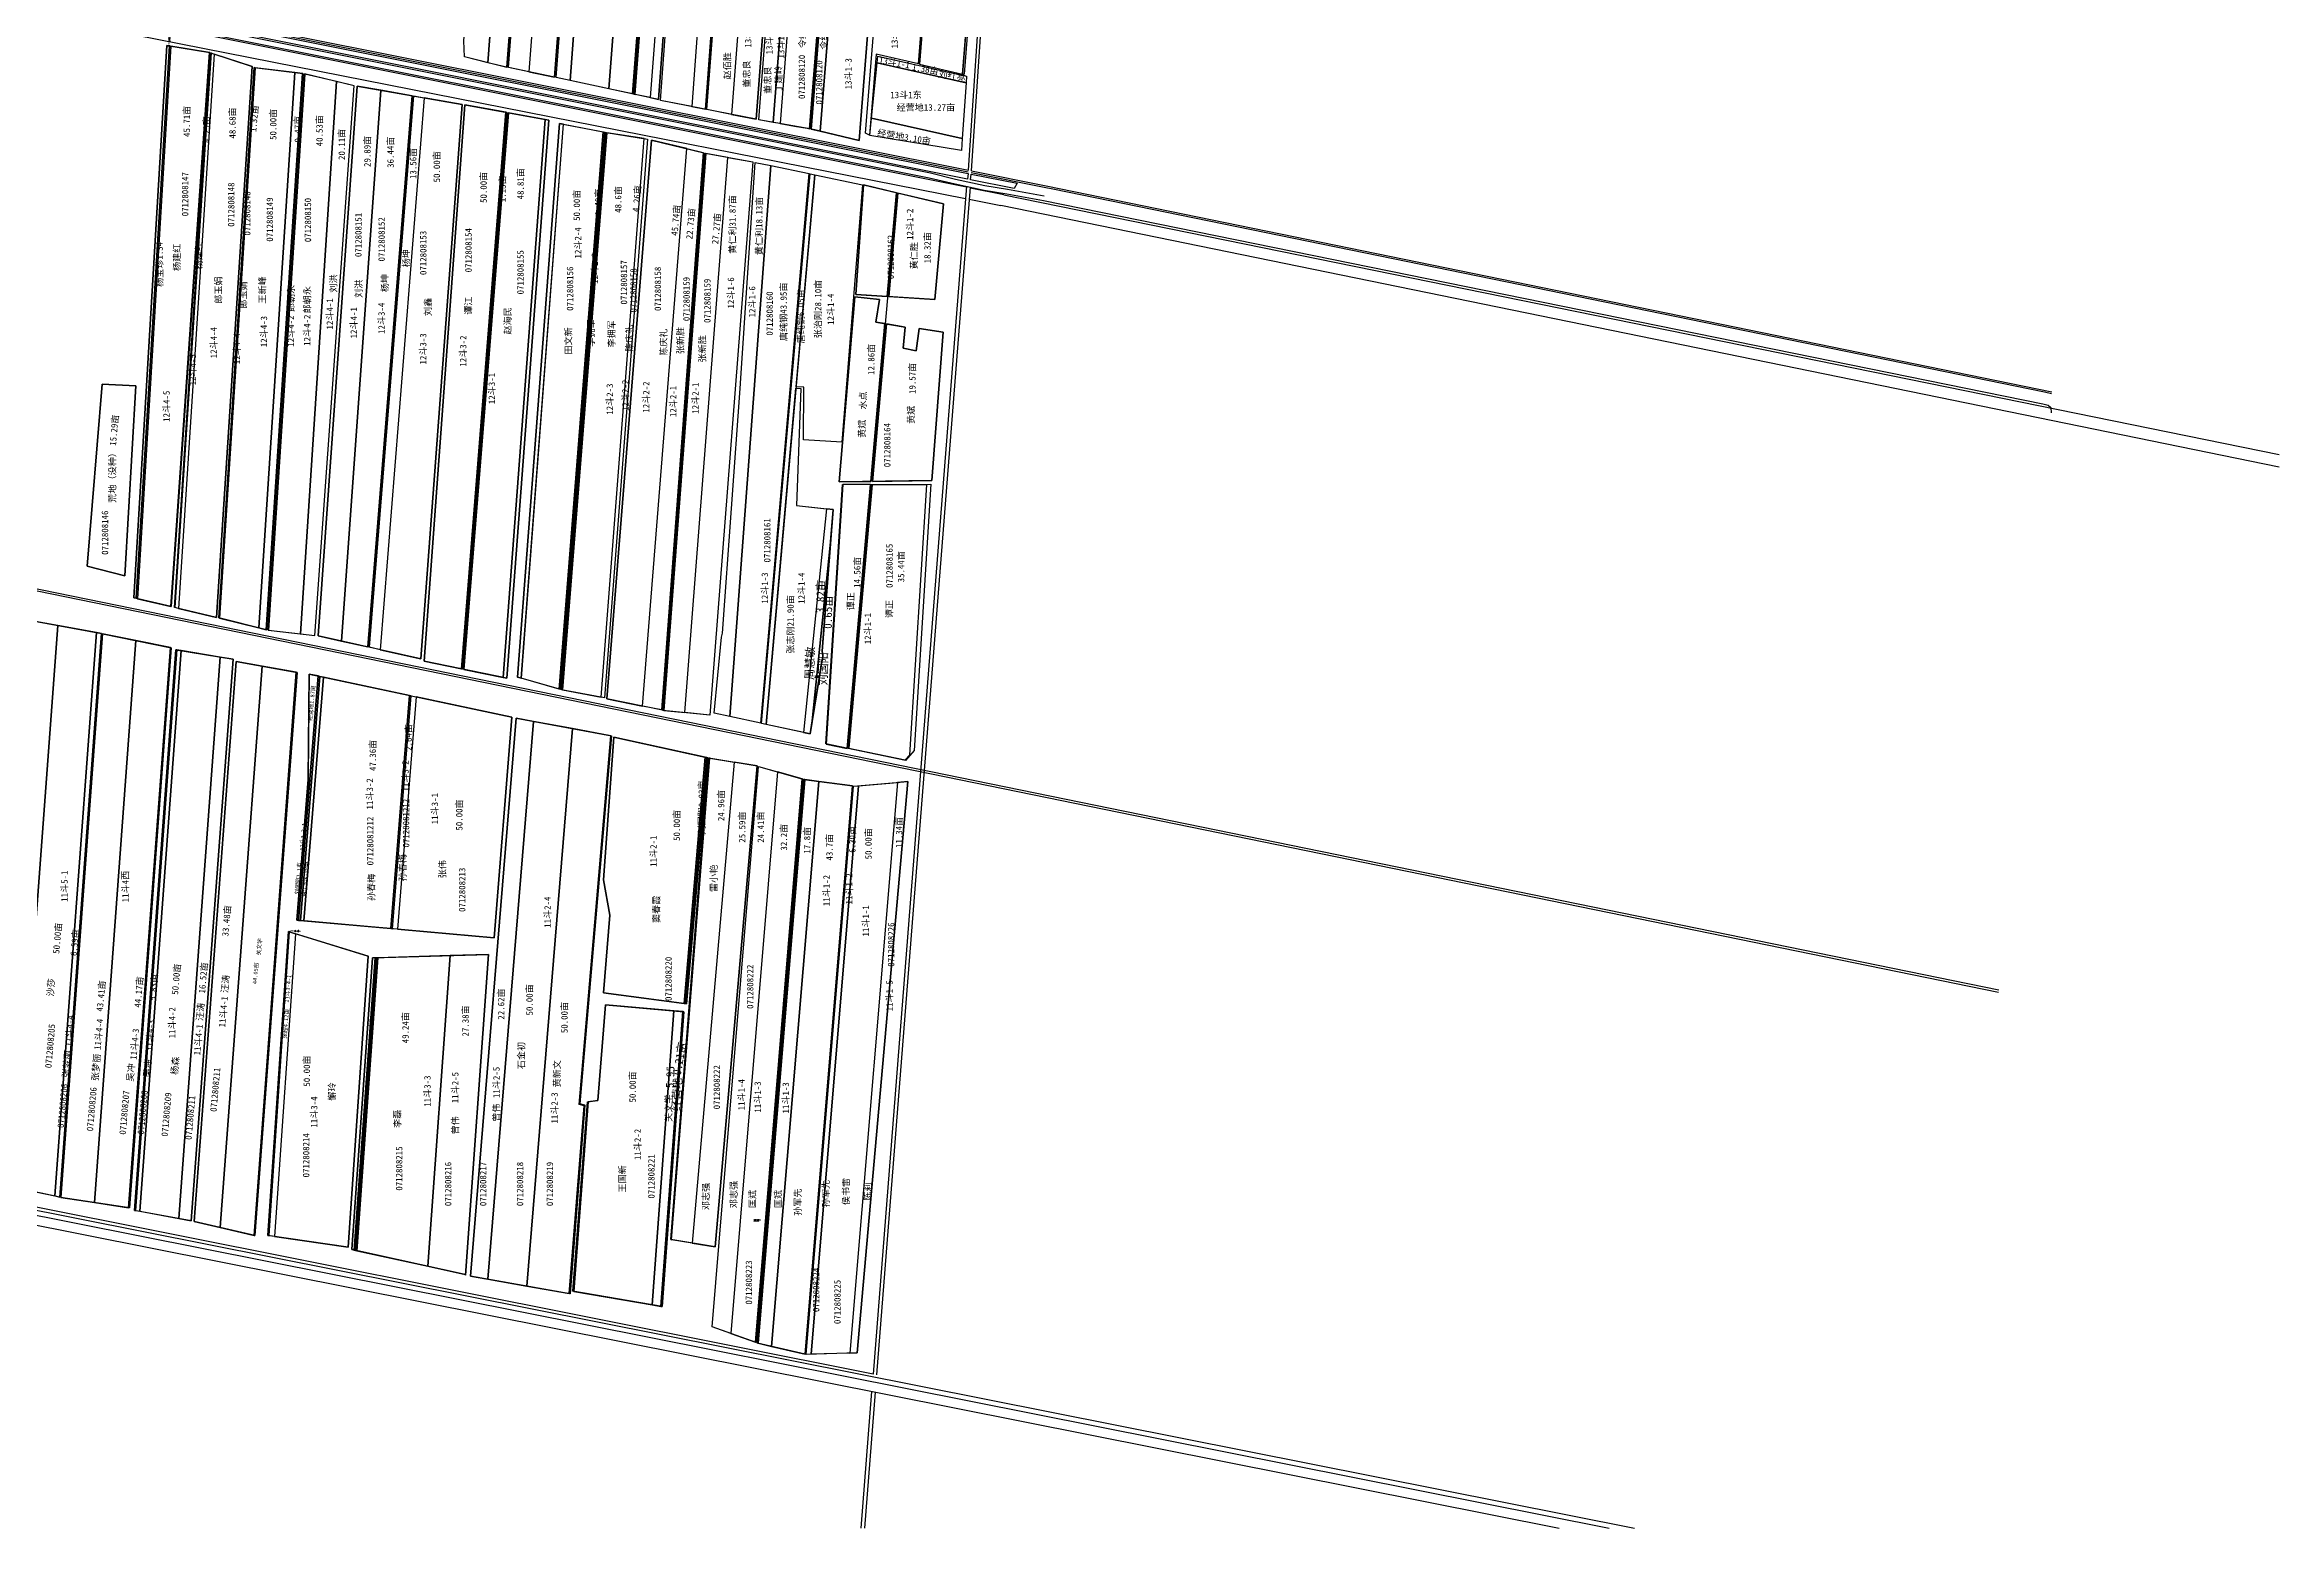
# Model space of a CAD drawing. Extents: x 547558 to 552558, y 4981250 to 4986250.
# Drawn here: x 549811 to 552558, y 4981250 to 4983074 of the extents above; entities that cross this region are included whole.
import ezdxf
from ezdxf.enums import TextEntityAlignment as Align

# ---------------------------------------------------------------- set-up
doc = ezdxf.new("R2010")
doc.units = 0
doc.header["$LTSCALE"] = 10
for name, color, linetype in [('2021新职工', 7, 'CONTINUOUS'), ('2022年', 7, 'CONTINUOUS'), ('出地桩3', 2, 'CONTINUOUS'), ('地号10', 7, 'CONTINUOUS'), ('地籍号6', 7, 'CONTINUOUS'), ('测地框2', 7, 'CONTINUOUS'), ('经营地4', 5, 'CONTINUOUS'), ('经营地面积5', 5, 'CONTINUOUS'), ('路林渠7', 7, 'CONTINUOUS'), ('身份地', 1, 'CONTINUOUS'), ('身份地1', 1, 'CONTINUOUS'), ('身份地权利人8', 7, 'CONTINUOUS'), ('身份的面积9', 1, 'CONTINUOUS')]:
    doc.layers.add(name, color=color, linetype=linetype)
doc.styles.add('HZ', font='rs.shx', dxfattribs={"width": 0.8, "bigfont": 'hztxt.shx'})
doc.styles.add('宋体', font='')
doc.styles.get('宋体').set_extended_font_data('SimSun')

msp = doc.modelspace()

# ---------------------------------------------------------------- linework, layer by layer
at = {"layer": '2021新职工', "color": 1, "linetype": 'Continuous', "elevation": 286.7, "flags": 128}
for points in [[(550751.3, 4982970.7), (550805.8, 4983654.1), (550768, 4983660), (550715.2, 4982976.9), (550732.7, 4982973.9), (550748.2, 4982971.3)], [(550753.3, 4982970.2), (550764.4, 4982967.6), (550818.9, 4983651.8), (550807.8, 4983653.8)]]:
    msp.add_lwpolyline(points, close=True, dxfattribs=at)
at = {"layer": '2021新职工', "color": 1, "linetype": 'Continuous', "flags": 128}
for points in [[(550547.7, 4982958.5), (550551.8, 4982957.8), (550498.9, 4982271), (550494.8, 4982271.8)], [(550600.3, 4982946.2), (550556.7, 4982956.8), (550502.1, 4982269.8), (550545.8, 4982260.9)], [(550776.6, 4982458.3), (550780.1, 4982502.5), (550771.9, 4982503.4), (550743.6, 4982228.5), (550751.8, 4982226.7), (550754.4, 4982242.9)], [(549927.9, 4981639.7), (549975.6, 4981630.8), (550026.5, 4982321.1), (549978.7, 4982329)], [(550385.3, 4982247.1), (550267.6, 4982272.2), (550244.7, 4981986.6), (550363.6, 4981976)]]:
    msp.add_lwpolyline(points, close=True, dxfattribs=at)
at = {"layer": '2022年', "color": 4, "linetype": 'Continuous', "flags": 128}
for points in [[(550606.3, 4982997.9), (550623.1, 4982994.6), (550675.5, 4983678.6), (550656.5, 4983682.8)], [(549925.1, 4982392.9), (549923.8, 4982393.2), (549964.6, 4983072.5), (549965.9, 4983072.3)], [(550262.5, 4983011.3), (550224.2, 4983018), (550175.9, 4982340.8), (550208.3, 4982333.5)], [(550210.3, 4982333.1), (550264.5, 4983011), (550277.6, 4983008.7), (550223.4, 4982330.1)], [(550377.8, 4982990.9), (550327.5, 4983000.2), (550277.5, 4982315.9), (550323.1, 4982306.5)], [(550790.8, 4982585.2), (550743.8, 4982588), (550744.2, 4982652.8), (550734.7, 4982653.4), (550757.8, 4982914.1), (550816.2, 4982901.9)], [(550843.7, 4982731.1), (550832.8, 4982733), (550837.2, 4982760.7), (550806.7, 4982763.9), (550787.7, 4982536.4), (550826.5, 4982536.9)], [(550915.6, 4982720.5), (550885.9, 4982724.9), (550882.2, 4982697.6), (550866.1, 4982700.9), (550868.8, 4982726.6), (550845.6, 4982730.7), (550828.5, 4982537), (550901.4, 4982538)], [(550734.5, 4982651.6), (550740.4, 4982651.1), (550735, 4982507.3), (550771.9, 4982503.4), (550743.6, 4982228.5), (550698, 4982238.3)], [(550776.6, 4982458.3), (550754.4, 4982242.9), (550767.7, 4982322.5), (550766.5, 4982328.5)], [(550149.3, 4982297.4), (550146.9, 4982297.9), (550122.8, 4981997.4), (550125.2, 4981997.2)], [(550153.6, 4982296.5), (550149.3, 4982297.4), (550125.2, 4981997.2), (550129.6, 4981996.8)], [(550623, 4982198), (550510.6, 4982222.6), (550497.8, 4982047.1), (550505.6, 4982003.7), (550498, 4981908.2), (550596.9, 4981895.4)], [(550606.9, 4981600.7), (550581.4, 4981604.8), (550628.4, 4982197), (550658.4, 4982191.9)], [(550625, 4982197.6), (550623, 4982198), (550596.9, 4981895.4), (550598.9, 4981895.2)], [(550093.5, 4981608.7), (550086.5, 4981609.7), (550111.8, 4981983.4), (550119.3, 4981981)]]:
    msp.add_lwpolyline(points, close=True, dxfattribs=at)
at = {"layer": '2022年', "color": 4, "linetype": 'Continuous', "elevation": 286.8, "flags": 128}
msp.add_lwpolyline([(550655.2, 4982988.3), (550625.1, 4982994.2), (550677.5, 4983678.2), (550707.6, 4983671.6)], close=True, dxfattribs=at)
at = {"layer": '2022年', "color": 1, "linetype": 'Continuous', "flags": 128}
for points in [[(550146.9, 4982297.9), (550136.2, 4982300.2), (550135.2, 4982219.7), (550134.6, 4982172.6), (550134.6, 4982170.5), (550120.7, 4981997.6), (550122.8, 4981997.4)], [(550111.8, 4981983.4), (550111.6, 4981983.4), (550086.3, 4981609.8), (550086.5, 4981609.7)]]:
    msp.add_lwpolyline(points, close=True, dxfattribs=at)
at = {"layer": '出地桩3', "color": 2, "linetype": 'Continuous'}
for p, q in [((550623.1, 4982994.5), (550675.5, 4983678.6)), ((550624.1, 4982994.4), (550676.5, 4983678.4)), ((550625.1, 4982994.2), (550677.5, 4983678.3)), ((550751.3, 4982970.7, 286.7), (550805.8, 4983654.1, 286.7)), ((550752.3, 4982970.5, 286.7), (550806.8, 4983654, 286.7)), ((550753.3, 4982970.2, 286.7), (550807.8, 4983653.8, 286.7)), ((550932.8, 4983647.7), (550885.2, 4983050.3)), ((550933.3, 4983647.6), (550885.7, 4983050.2)), ((550933.8, 4983647.6), (550886.2, 4983050.1)), ((550013.4, 4983064.4, 286.7), (549966, 4982383.2, 286.7)), ((550013.9, 4983064.4, 286.7), (549966.5, 4982383.2, 286.7)), ((549970.5, 4982382, 286.7), (550014.9, 4983064, 286.7)), ((549971, 4982381.9, 286.7), (550015.4, 4983063.9, 286.7)), ((550127.8, 4983038.6, 286.7), (550083.2, 4982354.6, 286.7)), ((550128.3, 4983038.6, 286.7), (550083.7, 4982354.6, 286.7)), ((550085.6, 4982354.1, 287.5), (550130.1, 4983038, 287.5)), ((550086.1, 4982354.1, 287.5), (550130.6, 4983038, 287.5)), ((550208.3, 4982333.4), (550262.5, 4983011.2)), ((550209.3, 4982333.3), (550263.5, 4983011.1)), ((550210.3, 4982333.1), (550264.5, 4983011.1)), ((550324.2, 4982306.3), (550378.9, 4982990.8)), ((550325.2, 4982306.2), (550379.9, 4982990.7)), ((550326.2, 4982305.9), (550380.9, 4982990.7)), ((550499, 4982966.5, 287.3), (550444.6, 4982281.5, 287.3)), ((550500, 4982966.4, 287.3), (550445.5, 4982281.2, 287.3)), ((550446.3, 4982280.9, 287.2), (550501, 4982965.9, 287.2)), ((550447.3, 4982280.7, 287.2), (550502, 4982965.8, 287.2)), ((550620.4, 4982941.3, 287.3), (550569.3, 4982256, 287.3)), ((550621.4, 4982941.1, 287.3), (550570.3, 4982256, 287.3)), ((550571, 4982255.6, 287.5), (550622.7, 4982940.6, 287.5)), ((550572, 4982255.6, 287.5), (550623.7, 4982940.5, 287.5)), ((550691.1, 4982239.8), (550750.9, 4982915.5)), ((550692.1, 4982239.6), (550751.9, 4982915.3)), ((550827.5, 4982536.9), (550858.9, 4982891.8)), ((550798.4, 4982208.7), (550827.2, 4982533.3)), ((549915, 4981644.1, 287.7), (549966.4, 4982332.5, 287.7)), ((549972.2, 4982330.1, 287.7), (549921.4, 4981640.9, 287.7)), ((550069.4, 4981609.8, 287.8), (550121.1, 4982302.2, 287.8)), ((550468.8, 4981771.8, 287.8), (550507.9, 4982224.1, 287.8)), ((550456.8, 4981538.3, 287.8), (550475.1, 4981770.3, 287.8)), ((550478.1, 4981774.4, 288.2), (550460.2, 4981541.4, 288.2)), ((550475.1, 4981770.3, 287.8), (550468.8, 4981771.8, 287.8))]:
    msp.add_line(p, q, dxfattribs=at)
at = {"layer": '出地桩3', "color": 2, "linetype": 'Continuous', "flags": 128}
for points in [[(550534.6, 4983013.3), (550533.7, 4983013.5), (550586.1, 4983697.4), (550587.1, 4983697.2)], [(550589, 4983696.9), (550588, 4983697), (550535.6, 4983013.1), (550536.6, 4983012.9)], [(550261.5, 4982273.5), (550259.5, 4982273.9), (550236.6, 4981987.3), (550238.6, 4981987.1)], [(550628.4, 4982197), (550627.4, 4982197.2), (550580.5, 4981605), (550581.4, 4981604.8)], [(550626, 4982197.3), (550625, 4982197.6), (550598.9, 4981895.2), (550599.9, 4981895)], [(550742.9, 4982171.1), (550741.9, 4982171.4), (550684.7, 4981479), (550685.7, 4981478.6)], [(550745.3, 4982170.4), (550744.3, 4982170.5), (550687.1, 4981477.7), (550688.2, 4981477.5)], [(550192.9, 4981591.7), (550194.8, 4981591.2), (550220.4, 4981951.4), (550218.4, 4981951.3)], [(550596.6, 4981885.1), (550595.6, 4981885.2), (550568.8, 4981522.6), (550569.8, 4981522.5)]]:
    msp.add_lwpolyline(points, close=True, dxfattribs=at)
msp.add_lwpolyline([(550885.2, 4983050.3), (550932.8, 4983647.7), (550933.8, 4983647.6), (550886.2, 4983050.1)], dxfattribs=at)
for points, elevation in [([(550013.9, 4983064.4), (550013.4, 4983064.5), (549966, 4982383.3), (549966.5, 4982383.2)], 286.7), ([(549971, 4982381.9), (549970.5, 4982382), (550014.9, 4983064), (550015.4, 4983063.8)], 286.7), ([(550128.3, 4983038.6), (550127.8, 4983038.7), (550083.2, 4982354.6), (550083.7, 4982354.6)], 286.7), ([(550086.1, 4982354.1), (550085.6, 4982354.1), (550130.1, 4983038), (550130.6, 4983038)], 287.5), ([(549915, 4981644.1), (549914.1, 4981644.2), (549965.5, 4982332.7), (549966.4, 4982332.5)], 287.7), ([(549973.2, 4982329.9), (549972.2, 4982330.1), (549921.4, 4981640.9), (549922.4, 4981640.7)], 287.7), ([(550121.1, 4982302.2), (550120.1, 4982302.4), (550068.4, 4981610.1), (550069.4, 4981609.8)], 287.8), ([(550456.8, 4981538.3), (550455.8, 4981538.5), (550474, 4981769.5), (550467.8, 4981771.1), (550506.9, 4982224.3), (550507.9, 4982224.1), (550468.8, 4981771.8), (550475.1, 4981770.3)], 287.8), ([(550111.6, 4981983.4), (550110.6, 4981983.7), (550085.3, 4981609.9), (550086.3, 4981609.8)], 288.5), ([(550461.2, 4981541.3), (550460.2, 4981541.4), (550478.1, 4981774.4), (550479.1, 4981774.5)], 288.2)]:
    msp.add_lwpolyline(points, close=True, dxfattribs=dict(at, elevation=elevation))
at = {"layer": '测地框2', "linetype": 'Continuous', "flags": 128}
for points, elevation in [([(550376.2, 4983738.3), (550431.2, 4983725.5), (550379.1, 4983046.1), (550327, 4983058.9), (550326.2, 4983078.9)], 286.5), ([(550433.2, 4983724.7), (550490.1, 4983715.2), (550437.6, 4983034), (550381.2, 4983046)], 286.4), ([(550491.7, 4983715.2), (550616.2, 4983691.7), (550565.4, 4983006.8), (550439.7, 4983033.5)], 286.6), ([(550618, 4983691.2), (550737.9, 4983664.9), (550685.6, 4982982.3), (550567.8, 4983005.5)], 286.8), ([(550741.4, 4983664.2), (550805.8, 4983654.1), (550806.8, 4983654), (550866.8, 4983643.3), (550812.1, 4982956.3), (550752.3, 4982970.5), (550751.6, 4982970.7), (550688.7, 4982981.5)], 286.7), ([(549961.2, 4983073.1), (550013.9, 4983064.4), (549966.5, 4982383.2), (549920.4, 4982394)], 286.7), ([(550014.9, 4983064), (550066.1, 4983047), (550022.3, 4982369.8), (549970.5, 4982382)], 286.7), ([(550068.5, 4983045.8), (550128.3, 4983038.6), (550083.7, 4982354.6), (550024.8, 4982369.3)], 286.7), ([(550085.6, 4982354.1), (550142.9, 4982347.8), (550191.3, 4983023.6), (550130.1, 4983038)], 287.5), ([(550195.1, 4983023.1), (550324.3, 4983000.5), (550273.2, 4982318.9), (550146.9, 4982347.4)], 286.8), ([(550327.5, 4983000.2), (550430.7, 4982981.1), (550379.2, 4982295), (550277.5, 4982315.9)], 287), ([(550443.9, 4982977.1), (550500, 4982966.4), (550445.5, 4982281.2), (550392, 4982296.4)], 287.3), ([(550501, 4982965.9), (550551.8, 4982957.8), (550498.9, 4982271), (550446.3, 4982280.9)], 287.2), ([(550556.7, 4982956.8), (550621.4, 4982941.1), (550570.3, 4982256), (550502.1, 4982269.8)], 287.3), ([(550622.7, 4982940.6), (550681.3, 4982929.8), (550628.7, 4982249.7), (550571, 4982255.6)], 287.5), ([(550817.3, 4982901.6), (550915.9, 4982878.3), (550905, 4982760.8), (550808.1, 4982767)], 287.4), ([(549881.4, 4982656.8), (549922.9, 4982654.7), (549909.6, 4982421.1), (549863, 4982432.7)], 287.1), ([(549778.3, 4982368.8), (549880.7, 4982350.1), (549829.5, 4981657.3), (549727.3, 4981678.7)], 287.7), ([(549881.8, 4982349.7), (549966.4, 4982332.5), (549915, 4981644.1), (549830.9, 4981656.9)], 287.7), ([(549972.2, 4982330.1), (550042.6, 4982318.5), (549991, 4981627.9), (549921.4, 4981640.9)], 287.7), ([(550046.4, 4982315.7), (550121.1, 4982302.2), (550069.4, 4981609.8), (549994.6, 4981627.3)], 287.8), ([(550136.2, 4982300.2), (550385.3, 4982247.1), (550363.6, 4981976), (550120.7, 4981997.6), (550134.6, 4982170.5)], 287.7), ([(550390.4, 4982246.1), (550507.9, 4982224.1), (550468.8, 4981771.8), (550475.1, 4981770.3), (550456.8, 4981538.3), (550334.2, 4981559.9)], 287.8), ([(550510.6, 4982222.6), (550626, 4982197.3), (550599.9, 4981895), (550599.9, 4981895), (550498, 4981908.2), (550505.6, 4982003.7), (550497.8, 4982047.1)], 287.9), ([(550627.4, 4982197.2), (550686.9, 4982187.2), (550635.3, 4981596.1), (550580.5, 4981605)], 288), ([(550688.5, 4982186.6), (550742.9, 4982171.1), (550685.7, 4981478.6), (550631.6, 4981497.8)], 287.9), ([(550744.3, 4982170.5), (550804, 4982162.7), (550745.6, 4981464), (550687.1, 4981477.7)], 287.9), ([(550805.4, 4982162.4), (550871.9, 4982168), (550809.8, 4981465.7), (550747, 4981463.7)], 288), ([(550110.6, 4981983.7), (550208.7, 4981953.4), (550183.9, 4981595.7), (550085.3, 4981609.9)], 288.5), ([(550356.3, 4981955.6), (550328.1, 4981561.1), (550327.9, 4981562), (550188.5, 4981592.7), (550213.9, 4981951.2)], 288.4), ([(550500.2, 4981893.6), (550596.6, 4981885.1), (550569.8, 4981522.5), (550460.2, 4981541.4), (550478.1, 4981774.4), (550490.8, 4981775.8)], 288.2)]:
    msp.add_lwpolyline(points, close=True, dxfattribs=dict(at, elevation=elevation))
at = {"layer": '测地框2', "color": 2, "linetype": 'Continuous', "flags": 128}
for points in [[(550534.6, 4983013.3), (550587.1, 4983697.2)], [(550535.6, 4983013.1), (550588, 4983697)]]:
    msp.add_lwpolyline(points, dxfattribs=at)
at = {"layer": '测地框2', "color": 5, "linetype": 'Continuous', "flags": 128}
msp.add_lwpolyline([(550534.6, 4983013.3), (550587.1, 4983697.2)], dxfattribs=at)
at = {"layer": '测地框2', "color": 7, "linetype": 'Continuous', "flags": 128}
for points in [[(550961.9, 4983326.3), (550939.4, 4983037.9)], [(550961.9, 4983326.3), (550963.7, 4983326.1), (550941.2, 4983037.7)], [(550939.4, 4983037.9), (550941.2, 4983037.7)]]:
    msp.add_lwpolyline(points, dxfattribs=at)
at = {"layer": '测地框2', "color": 4, "linetype": 'Continuous', "flags": 128}
for points in [[(550535.6, 4983013.1), (550502.5, 4983020.2)], [(550259.5, 4982273.9), (550236.6, 4981987.3)], [(550236.6, 4981987.3), (550216.6, 4981989.1)]]:
    msp.add_lwpolyline(points, dxfattribs=at)
at = {"layer": '测地框2', "color": 6, "linetype": 'Continuous', "flags": 128}
msp.add_lwpolyline([(550806.7, 4982763.9), (550837.2, 4982760.7), (550832.8, 4982733), (550868.8, 4982726.6), (550866.1, 4982700.9), (550882.2, 4982697.6), (550885.9, 4982724.9), (550915.6, 4982720.5), (550901.4, 4982538), (550787.7, 4982536.4)], close=True, dxfattribs=at)
at = {"layer": '测地框2', "color": 4, "linetype": 'Continuous', "flags": 128}
msp.add_lwpolyline([(550734.5, 4982651.6), (550740.4, 4982651.1), (550735, 4982507.3), (550780.1, 4982502.5), (550766.5, 4982328.5), (550767.7, 4982322.5), (550751.8, 4982226.7), (550698, 4982238.3)], close=True, dxfattribs=at)
at = {"layer": '测地框2', "color": 7, "linetype": 'Continuous', "flags": 128}
msp.add_lwpolyline([(550791.7, 4982533.3), (550900.3, 4982533.5), (550879.6, 4982206.2), (550869.1, 4982194.1), (550771.2, 4982214.3)], close=True, dxfattribs=at)
at = {"layer": '经营地4', "color": 5, "linetype": 'Continuous', "flags": 128}
for points in [[(549964.6, 4983072.5), (549964.2, 4983072.6), (549923.3, 4982393.4), (549923.8, 4982393.2)], [(549922.9, 4982654.7), (549881.4, 4982656.8), (549863, 4982432.7), (549909.6, 4982421.1)], [(550217, 4981951.3), (550213.9, 4981951.2), (550188.5, 4981592.7), (550191.5, 4981592)], [(550595.6, 4981885.2), (550584.4, 4981886.2), (550557.6, 4981524.6), (550568.8, 4981522.6)]]:
    msp.add_lwpolyline(points, close=True, dxfattribs=at)
at = {"layer": '经营地4', "color": 1, "linetype": 'Continuous', "flags": 128}
for points in [[(550069.8, 4983045.6), (550068.5, 4983045.8), (550024.8, 4982369.3), (550026, 4982369)], [(550595.6, 4981885.2), (550595.3, 4981885.2), (550568.4, 4981522.7), (550568.8, 4981522.6)]]:
    msp.add_lwpolyline(points, close=True, dxfattribs=at)
at = {"layer": '经营地4', "color": 5, "linetype": 'Continuous', "elevation": 287.3, "flags": 128}
msp.add_lwpolyline([(550827.5, 4982983.8), (550938.8, 4982958.7), (550937.8, 4982943.9), (550825.3, 4982962.4)], close=True, dxfattribs=at)
at = {"layer": '路林渠7', "color": 5, "linetype": 'Continuous', "flags": 128}
for points, elevation in [([(549210.7, 4986250), (548992.4, 4983319.1), (548991.8, 4983312), (548992.6, 4983305.3), (548995.2, 4983300.8), (549004.2, 4983295.9), (550900, 4982916.3), (550930.6, 4982908.8), (550966.5, 4982901), (550994.6, 4982896.4), (551039.7, 4982888.2)], 284.7), ([(549715.3, 4983136.5), (549715.4, 4983139.7), (549716.3, 4983143.8), (549718.8, 4983145.8), (549720.2, 4983146.1), (549725.5, 4983145.3), (550898.1, 4982910.5), (550930, 4982902.9), (550965.8, 4982895.3), (550993.7, 4982890.6), (551038.9, 4982882.4)], 287.4), ([(551038.9, 4982882.4), (552267.2, 4982632.4), (552273.7, 4982630.9), (552277, 4982627.9), (552277.4, 4982621.3)], 287.4)]:
    msp.add_lwpolyline(points, dxfattribs=dict(at, elevation=elevation))
at = {"layer": '路林渠7', "color": 4, "linetype": 'Continuous', "flags": 128}
for points, elevation in [([(550946.5, 4982919.7), (550995.2, 4983646.2)], 289.4), ([(550950.1, 4982918.9), (550998.9, 4983645.5)], 288.7), ([(550946.3, 4982917.2), (549004, 4983304.9)], 287.8), ([(549004.2, 4983307.3), (550946.5, 4982919.7)], 286.8), ([(548984.3, 4983271.5), (550943, 4982884.7)], 286.1), ([(550944.1, 4982898.7), (548988.8, 4983290.2)], 288.3), ([(551050.2, 4982896.5), (551041.7, 4982898.2), (550950, 4982916.5)], 287.8), ([(550950.1, 4982918.9), (551042, 4982900.6)], 286.8), ([(550944.2, 4982899.9), (550829.2, 4981439.5)], 289.3), ([(550948.6, 4982898.9), (550833.6, 4981438.6)], 289.3), ([(550947.5, 4982883.9), (550986.4, 4982876.2)], 286.1), ([(550990.1, 4982889.5), (550948.6, 4982897.8)], 288.3), ([(550990.1, 4982889.5), (552558, 4982570.3)], 288.3), ([(551042, 4982900.6), (552278.4, 4982647.1)], 286.8), ([(552278.1, 4982644.9), (552269.5, 4982646.6), (551050.2, 4982896.5)], 288.7), ([(552558, 4982554.6), (550986.4, 4982876.2)], 288.8), ([(552212.9, 4981908.9), (549658.9, 4982431.2)], 289.5), ([(552213.1, 4981911.6), (549659.1, 4982433.9)], 289.3), ([(549612.7, 4981678.3), (551765.2, 4981250)], 289.5), ([(550829.2, 4981439.5), (549613, 4981682.1)], 290.6), ([(549611.1, 4981660.2), (551672.7, 4981250)], 288.8), ([(549612.2, 4981672.2), (551734, 4981250)], 289.4), ([(550827.5, 4981418.2), (550814.3, 4981250)], 289.3), ([(550831.9, 4981417.3), (550818.7, 4981250)], 289.3)]:
    msp.add_lwpolyline(points, dxfattribs=dict(at, elevation=elevation))
at = {"layer": '路林渠7', "color": 3, "linetype": 'Continuous', "elevation": 286.9, "flags": 128}
for points in [[(549002.4, 4983303.9), (550946.2, 4982915.6), (550945.5, 4982908.7), (549000.9, 4983298.8)], [(550949.8, 4982914.9), (551006.5, 4982903.6), (551002.8, 4982897.2), (550949.2, 4982908)]]:
    msp.add_lwpolyline(points, close=True, dxfattribs=at)
at = {"layer": '路林渠7', "color": 3, "linetype": 'Continuous', "flags": 128}
for points, elevation in [([(550945.5, 4982908.7), (549000.9, 4983298.8)], 287.9), ([(549002.4, 4983303.9), (550946.2, 4982915.6)], 286.9), ([(550949.8, 4982914.9), (551006.5, 4982903.6)], 286.9)]:
    msp.add_lwpolyline(points, dxfattribs=dict(at, elevation=elevation))
for points in [[(549964.2, 4983072.6), (549961.2, 4983073.1), (549920.4, 4982394), (549923.3, 4982393.4)], [(550430.7, 4982981.1), (550426.1, 4982982), (550374.6, 4982296), (550379.2, 4982295)], [(550448.8, 4982976.2), (550443.9, 4982977.1), (550392, 4982296.4), (550396.9, 4982295)]]:
    msp.add_lwpolyline(points, close=True, dxfattribs=at)
at = {"layer": '身份地', "color": 1, "linetype": 'Continuous', "flags": 128}
for points in [[(550407.2, 4983731.1), (550430.7, 4983725.6), (550378.6, 4983046.2), (550355.7, 4983051.8)], [(550406, 4983040.7), (550381.2, 4983046), (550433.2, 4983724.7), (550458.5, 4983720.5)], [(550490.1, 4983715.2), (550458.5, 4983720.5), (550406, 4983040.7), (550437.6, 4983034)], [(550457, 4983029.8), (550439.7, 4983033.5), (550491.7, 4983715.2), (550507.8, 4983712.1)], [(550866.8, 4983643.3), (550818.9, 4983651.8), (550764.4, 4982967.6), (550812.1, 4982956.3)], [(550834.3, 4983051.7), (550943.7, 4983026.9), (550938.8, 4982958.7), (550827.5, 4982983.8)], [(550650.6, 4982935.4), (550681.3, 4982929.8), (550628.7, 4982249.7), (550597.7, 4982252.9)], [(550684.4, 4982929.3), (550703.6, 4982925.3), (550653.3, 4982248), (550634.1, 4982252.1), (550642.9, 4982345.4), (550644.3, 4982350.7), (550666.1, 4982656.9), (550666.3, 4982657.9)], [(550703.6, 4982925.3), (550750.9, 4982915.5), (550691.1, 4982239.8), (550653.3, 4982248)], [(550751.9, 4982915.3), (550757.8, 4982914.1), (550698, 4982238.3), (550692.1, 4982239.6)], [(549823.3, 4981658.7), (549829.5, 4981657.3), (549880.7, 4982350.1), (549874.5, 4982351.2)], [(549923, 4982341.3), (549881.8, 4982349.7), (549830.9, 4981656.9), (549872.2, 4981650.6)], [(550741.9, 4982171.4), (550711.6, 4982180), (550654.6, 4981489.7), (550684.7, 4981479)], [(550762.6, 4982168.1), (550745.3, 4982170.4), (550688.2, 4981477.5), (550704.5, 4981473.6)], [(550595.3, 4981885.2), (550584.4, 4981886.2), (550557.6, 4981524.6), (550568.4, 4981522.7)]]:
    msp.add_lwpolyline(points, close=True, dxfattribs=at)
for points in [[(550834.3, 4983051.7), (550943.7, 4983026.9)], [(550153.6, 4982296.5), (550129.6, 4981996.8)], [(550584.4, 4981886.2), (550557.6, 4981524.6)], [(550557.6, 4981524.6), (550584.4, 4981886.2)]]:
    msp.add_lwpolyline(points, dxfattribs=at)
at = {"layer": '身份地', "color": 6, "linetype": 'Continuous', "flags": 128}
msp.add_lwpolyline([(550426.1, 4982982), (550380.9, 4982990.4), (550326.2, 4982305.9), (550374.6, 4982295.9)], close=True, dxfattribs=at)
at = {"layer": '身份地', "color": 6, "linetype": 'Continuous', "elevation": 287.3, "flags": 128}
for points in [[(550396.6, 4982295.1), (550448.5, 4982976.3), (550497.6, 4982966.8), (550443.2, 4982281.8)], [(550444.6, 4982281.5), (550443.2, 4982281.8), (550497.6, 4982966.8), (550499, 4982966.5)]]:
    msp.add_lwpolyline(points, close=True, dxfattribs=at)
at = {"layer": '身份地', "color": 1, "linetype": 'Continuous', "elevation": 287.8, "flags": 128}
msp.add_lwpolyline([(550026.7, 4981619.8), (550068.4, 4981610.1), (550120.1, 4982302.4), (550078.2, 4982310)], close=True, dxfattribs=at)
at = {"layer": '身份地1', "color": 1, "linetype": 'Continuous', "flags": 128}
for points in [[(550355.7, 4983051.8), (550327, 4983058.9), (550326.2, 4983078.9), (550376.2, 4983738.3), (550407.2, 4983731.1)], [(550504.3, 4983019.8), (550457, 4983029.8), (550507.8, 4983712.1), (550556.7, 4983702.9)], [(550534.6, 4983013.3), (550504.3, 4983019.8), (550556.7, 4983702.9), (550587.1, 4983697.2)], [(550556.7, 4983702.9), (550586.1, 4983697.4), (550533.7, 4983013.5), (550504.3, 4983019.8)], [(550555.2, 4983009), (550536.6, 4983012.9), (550589, 4983696.9), (550607.6, 4983693.4)], [(550616.2, 4983691.7), (550607.6, 4983693.4), (550555.2, 4983009), (550565.4, 4983006.8)], [(550606.3, 4982997.9), (550567.8, 4983005.5), (550618, 4983691.2), (550656.5, 4983682.8)], [(550900.8, 4983245.8), (550900.7, 4983243.8), (550885.2, 4983050.3), (550833.1, 4983062.3), (550824.8, 4982962.9), (550820, 4982965.3), (550850.4, 4983343.3), (550907.9, 4983334.5)], [(550901.8, 4983245.6), (550901.6, 4983243.7), (550886.2, 4983050.1), (550939.4, 4983037.9), (550955, 4983235.8), (550955.2, 4983237.6), (550961.9, 4983326.3), (550908.9, 4983334.4)], [(550013.4, 4983064.5), (549965.9, 4983072.3), (549925.1, 4982392.9), (549966, 4982383.3)], [(549975.3, 4982380.8), (549971, 4982381.9), (550015.4, 4983063.8), (550019.3, 4983062.5)], [(550066.1, 4983047), (550019.3, 4983062.5), (549975.3, 4982380.8), (550022.3, 4982369.8)], [(550944.3, 4983035.3), (550943.7, 4983026.9), (550834.3, 4983051.7), (550835.1, 4983059.9)], [(550118.4, 4983039.8), (550069.8, 4983045.6), (550026, 4982369), (550074.3, 4982356.9)], [(550127.8, 4983038.7), (550118.4, 4983039.8), (550074.3, 4982356.9), (550083.2, 4982354.7)], [(550169.7, 4983028.7), (550130.6, 4983037.9), (550086.1, 4982354.1), (550125.4, 4982349.7)], [(550191.3, 4983023.6), (550169.7, 4983028.7), (550125.4, 4982349.7), (550142.9, 4982347.8)], [(550224.2, 4983018), (550195.1, 4983023.1), (550146.9, 4982347.4), (550175.9, 4982340.8)], [(550223.4, 4982330.1), (550273.2, 4982318.9), (550324.3, 4983000.5), (550277.6, 4983008.7)], [(550547.7, 4982958.5), (550502, 4982965.8), (550447.3, 4982280.7), (550494.8, 4982271.8)], [(550600.3, 4982946.2), (550620.4, 4982941.3), (550569.3, 4982256.2), (550545.8, 4982260.9)], [(550650.6, 4982935.4), (550623.7, 4982940.4), (550572, 4982255.5), (550597.7, 4982252.9)], [(550857.9, 4982892), (550817.3, 4982901.6), (550808.1, 4982767), (550846.6, 4982764.5)], [(550915.9, 4982878.3), (550859.9, 4982891.5), (550848.6, 4982764.4), (550905, 4982760.8)], [(550826.2, 4982533.3), (550792.1, 4982533.3), (550771.6, 4982214.2), (550797.4, 4982208.9)], [(550895.3, 4982533), (550828.1, 4982532.8), (550799.5, 4982209), (550868.9, 4982194.7), (550874.3, 4982200.8)], [(549826.9, 4982359.9), (549779.3, 4982368.6), (549728.3, 4981678.5), (549775.8, 4981668.6)], [(549775.8, 4981668.6), (549823.3, 4981658.7), (549874.5, 4982351.2), (549826.9, 4982359.9)], [(549872.2, 4981650.6), (549914.1, 4981644.2), (549965.5, 4982332.7), (549923, 4982341.3)], [(549978.7, 4982329), (549973.2, 4982329.9), (549922.4, 4981640.7), (549927.9, 4981639.7)], [(549975.6, 4981630.8), (549991, 4981627.9), (550042.6, 4982318.5), (550026.5, 4982321.1)], [(550236.6, 4981987.3), (550259.5, 4982273.9), (550153.6, 4982296.5), (550129.6, 4981996.8)], [(550244.7, 4981986.6), (550238.6, 4981987.1), (550261.5, 4982273.5), (550267.6, 4982272.2)], [(550686.9, 4982187.2), (550658.4, 4982191.9), (550606.9, 4981600.7), (550635.3, 4981596.1)], [(550654.6, 4981489.7), (550631.6, 4981497.8), (550688.5, 4982186.6), (550711.6, 4982180)], [(550741.9, 4982171.4), (550711.6, 4982180), (550654.6, 4981489.7), (550684.7, 4981479)], [(550804, 4982162.7), (550762.6, 4982168.1), (550704.5, 4981473.6), (550745.6, 4981464)], [(550753, 4981463.9), (550747, 4981463.7), (550805.4, 4982162.4), (550811.4, 4982162.9)], [(550800.7, 4981465.4), (550753, 4981463.9), (550811.4, 4982162.9), (550859.4, 4982166.9)], [(550871.9, 4982168), (550859.4, 4982166.9), (550800.7, 4981465.4), (550809.8, 4981465.7)], [(550208.7, 4981953.4), (550119.3, 4981981), (550093.5, 4981608.7), (550183.9, 4981595.7)], [(550218.4, 4981951.3), (550217, 4981951.3), (550191.5, 4981592), (550192.9, 4981591.7)], [(550309.2, 4981954.1), (550220.4, 4981951.4), (550194.8, 4981591.2), (550281.8, 4981572.1)], [(550356.3, 4981955.6), (550309.2, 4981954.1), (550281.8, 4981572.1), (550327.9, 4981562), (550328.1, 4981561.1)], [(550584.4, 4981886.2), (550500.2, 4981893.6), (550490.8, 4981775.8), (550479.1, 4981774.5), (550461.2, 4981541.3), (550557.6, 4981524.6)]]:
    msp.add_lwpolyline(points, close=True, dxfattribs=at)
for points, elevation in [([(550737.9, 4983664.9), (550707.6, 4983671.6), (550655.2, 4982988.3), (550685.6, 4982982.3)], 286.8), ([(550706.4, 4982978.5), (550688.7, 4982981.5), (550741.4, 4983664.2), (550759.2, 4983661.4)], 286.7), ([(550715.2, 4982976.9), (550706.4, 4982978.5), (550759.2, 4983661.4), (550768, 4983660)], 286.7), ([(549994.6, 4981627.3), (550026.7, 4981619.8), (550078.2, 4982310), (550046.4, 4982315.7)], 287.8)]:
    msp.add_lwpolyline(points, close=True, dxfattribs=dict(at, elevation=elevation))
at = {"layer": '身份地1', "color": 6, "linetype": 'Continuous', "flags": 128}
msp.add_lwpolyline([(550378.9, 4982990.7), (550377.8, 4982990.9), (550323.1, 4982306.5), (550324.2, 4982306.3)], close=True, dxfattribs=at)
at = {"layer": '身份地1', "color": 1, "linetype": 'Continuous'}
for points in [[(550412, 4982242), (550390.4, 4982246.1), (550334.2, 4981559.9), (550355.8, 4981556.1)], [(550459.9, 4982233.1), (550412, 4982242), (550355.8, 4981556.1), (550403.8, 4981547.6)], [(550403.8, 4981547.6), (550455.8, 4981538.5), (550474, 4981769.5), (550467.8, 4981771.1), (550506.9, 4982224.3), (550459.9, 4982233.1)]]:
    msp.add_lwpolyline(points, close=True, dxfattribs=at)

# ---------------------------------------------------------------- texts
at = {"layer": '2021新职工', "color": 1, "linetype": 'Continuous', "style": '宋体'}
for s, rotation, p in [('令红霞', 90, (550742, 4983086.5)), ('令红霞', 90, (550768.4, 4983084.7, 286.7)), ('4.26亩', 85, (550538.5, 4982884.8)), ('45.74亩', 85, (550586.3, 4982858.3)), ('陈庆礼', 90, (550529.3, 4982713.2)), ('陈庆礼', 90, (550571.4, 4982708.2)), ('50.00亩', 90, (550320.2, 4982127)), ('24.96亩', 90, (550642.1, 4982138.7)), ('张伟', 90, (550299.7, 4982060.4)), ('50.00亩', 85, (549972.2, 4981925.2)), ('杨森', 85, (549970.9, 4981818.8))]:
    msp.add_text(s, height=8, rotation=rotation, dxfattribs=at).set_placement(p, align=Align.MIDDLE)
for s, p in [('3.82亩', (550768.9, 4982375)), ('周慧敏', (550755.9, 4982293))]:
    msp.add_text(s, height=10, rotation=88.314, dxfattribs=at).set_placement(p)
at = {"layer": '2022年', "color": 1, "linetype": 'Continuous', "style": 'HZ', "width": 0.8}
msp.add_text('经营地0.46亩', height=2, rotation=86.5817, dxfattribs=at).set_placement((549964.6, 4983071.1))
at = {"layer": '2022年', "color": 4, "linetype": 'Continuous', "style": '宋体'}
for s, height, rotation, p in [('赵佰胜', 8, 90, (550649.9, 4983048)), ('杨宝珍1.34', 8, 90, (549951.8, 4982803.9, 286.7)), ('杨坤', 8, 90, (550228.8, 4982781)), ('张治刚28.10亩', 8, 90, (550761.3, 4982749.1)), ('谭江', 8, 90, (550331.6, 4982753)), ('12.86亩', 8, 90, (550826.7, 4982687.2)), ('19.57亩', 8, 90, (550877.2, 4982663.8)), ('黄斌', 8, 90, (550815.5, 4982601.8)), ('黄斌', 8, 90, (550875.8, 4982618.9)), ('张志刚21.90亩', 8, 90, (550727.5, 4982361.2)), ('刘国阳0.93亩', 8, 90, (550618.3, 4982136.2)), ('刘国阳1.1亩', 5, 85, (550122.5, 4982049.1, 287.7)), ('雷小艳2.00亩', 5, 85, (550129.6, 4982048.4, 287.7)), ('雷小艳', 8, 90, (550633, 4982049.1)), ('窦春霞', 8, 90, (550562.7, 4982010.9)), ('11斗3-4-1', 5, 85, (550110, 4981913.5, 287.7)), ('张超4.12亩', 5, 85, (550107, 4981870.3))]:
    msp.add_text(s, height=height, rotation=rotation, dxfattribs=at).set_placement(p, align=Align.MIDDLE)
msp.add_text('刘国阳', height=10, rotation=88.314, dxfattribs=at).set_placement((550772.4, 4982286))
at = {"layer": '地号10', "color": 1, "linetype": 'Continuous', "style": '宋体'}
msp.add_text('13斗1东 ', height=8, dxfattribs=at).set_placement((550872.5, 4983012.5), align=Align.MIDDLE)
for s, p in [('12斗2-4 ', (550466.2, 4982833.1, -287.3)), ('12斗2-3 ', (550486.9, 4982801.8)), ('12斗4-1', (550161.1, 4982743)), ('12斗4-1', (550190.5, 4982732.1)), ('12斗3-4', (550224.7, 4982737.6)), ('12斗4-4  ', (550018.3, 4982713.1)), ('12斗4-4  ', (550046.9, 4982705.8)), ('12斗4-3', (550080.1, 4982721.3)), ('12斗4-2', (550113.3, 4982721.8)), ('12斗4-2', (550133.2, 4982723)), ('12斗3-3 ', (550275.9, 4982702.7)), ('12斗4-5  ', (549992.6, 4982679.8)), ('12斗3-2 ', (550325.1, 4982700)), ('12斗3-1 ', (550360.2, 4982654)), ('12斗4-5  ', (549960.3, 4982634.9)), ('12斗2-3 ', (550505.2, 4982641)), ('12斗2-2  ', (550524.4, 4982648.3)), ('12斗2-2  ', (550550.1, 4982646.2)), ('12斗2-1  ', (550583.3, 4982640.8)), ('12斗2-1  ', (550610.5, 4982644.9)), ('水点', (550816.7, 4982636.6)), ('荒地（没种）', (549893.9, 4982544.4)), ('11斗3-2 ', (550210.2, 4982155.7)), ('11斗3-2 ', (550254.1, 4982177.7)), ('11斗3-1 ', (550290.2, 4982137.5)), ('11斗2-1  ', (550558.9, 4982087.9)), ('  11斗5-1', (549834.9, 4982034)), ('  11斗4西', (549909.7, 4982033.6)), ('11斗1-2  ', (550771.7, 4982039.5)), ('11斗1-2  ', (550799.7, 4982041.6)), ('  11斗2-4', (550428.8, 4982002)), ('  11斗1-1', (550819.9, 4981991.3)), ('  11斗1-5', (550849.1, 4981899.3)), ('  11斗4-2', (549967.3, 4981866.1)), ('11斗3-3', (550281.1, 4981787.5)), ('11斗1-4', (550667.1, 4981783.1)), ('  11斗1-3', (550687.1, 4981774.8)), ('  11斗1-3', (550721.6, 4981773.8)), ('11斗3-4  ', (550141.9, 4981767.2))]:
    msp.add_text(s, height=8, rotation=90, dxfattribs=at).set_placement(p, align=Align.MIDDLE)
at = {"layer": '地籍号6', "color": 1, "linetype": 'Continuous', "style": '宋体'}
for s, rotation, p in [('0712808120', 90, (550741.7, 4983034.4)), ('0712808120', 90, (550763, 4983027.6)), ('0712808147', 90, (549983.5, 4982890.2)), ('0712808148', 90, (550040.2, 4982877.3)), ('0712808148', 90, (550059.9, 4982866.5)), ('0712808149', 90, (550087.6, 4982859)), ('0712808150', 90, (550134.5, 4982858.4)), ('0712808151', 90, (550196.5, 4982840.1)), ('0712808152', 90, (550225.1, 4982834.7)), ('0712808153', 90, (550276.3, 4982818)), ('0712808154', 90, (550331.9, 4982821.3)), ('0712808162', 90, (550851, 4982812.9)), ('0712808155', 90, (550395.8, 4982794.2)), ('0712808156', 90, (550456.7, 4982774)), ('0712808157', 90, (550523, 4982781.8)), ('0712808158', 90, (550564.7, 4982773.8)), ('0712808158', 90, (550534.8, 4982771.9)), ('0712808159', 90, (550599.9, 4982761.3)), ('0712808159', 90, (550625.5, 4982759.1)), ('0712808160', 90, (550702.1, 4982743.5)), ('0712808164', 90, (550846.7, 4982581.7)), ('0712808146', 90, (549885, 4982474)), ('0712808165', 90, (550849.4, 4982433.3)), ('07128081212', 90, (550255.1, 4982116.9)), ('07128081212', 90, (550211.1, 4982094.9)), ('0712808213', 90, (550324.1, 4982035)), ('0712808226', 90, (550851.4, 4981967.6)), ('0712808220', 90, (550577.8, 4981925.5)), ('0712808222', 90, (550678.2, 4981915.8)), ('0712808205', 85, (549817.6, 4981842.9)), ('0712808211', 85, (550020.6, 4981789.2)), ('0712808222', 90, (550637.1, 4981792.3)), ('0712808206', 85, (549832.9, 4981769.4)), ('0712808206', 85, (549868.7, 4981765.3)), ('0712808207', 85, (549908.9, 4981761.1)), ('0712808208', 85, (549931.3, 4981761.4)), ('0712808209', 85, (549960.6, 4981758.7)), ('0712808211', 85, (549989.9, 4981754.8)), ('0712808214', 90, (550132.3, 4981708.6)), ('0712808215', 90, (550246.7, 4981692.3)), ('0712808221', 90, (550556.7, 4981682.6)), ('0712808216', 90, (550306.9, 4981673.3)), ('0712808217', 90, (550349.9, 4981673.3)), ('0712808218', 90, (550395.2, 4981673.3)), ('0712808219', 90, (550431.9, 4981673.3)), ('0712808223', 90, (550676.6, 4981552.2)), ('0712808224', 90, (550759.2, 4981543.1)), ('0712808225', 90, (550785.4, 4981528.3))]:
    msp.add_text(s, height=8, rotation=rotation, dxfattribs=at).set_placement(p, align=Align.MIDDLE)
at = {"layer": '经营地4', "color": 5, "linetype": 'Continuous', "style": '宋体'}
msp.add_text('经营地3.10亩', height=8, rotation=350.6439, dxfattribs=at).set_placement((550867.4, 4982960.8), align=Align.MIDDLE)
at = {"layer": '经营地4', "color": 5, "linetype": 'Continuous', "style": 'HZ', "width": 0.8}
msp.add_text('经营地0.13亩', height=2, dxfattribs=at).set_placement((550111.7, 4981983.2))
at = {"layer": '经营地4', "color": 1, "linetype": 'Continuous', "style": '宋体'}
msp.add_text('经营地', height=10, rotation=87.0279, dxfattribs=at).set_placement((550592.2, 4981762.7))
at = {"layer": '经营地面积5', "color": 5, "linetype": 'Continuous', "style": '宋体'}
msp.add_text('15.29亩', height=8, rotation=85, dxfattribs=at).set_placement((549898.5, 4982580.6))
msp.add_text('1.65亩', height=2, rotation=85, dxfattribs=at).set_placement((550209.5, 4981871.5), align=Align.MIDDLE)
at = {"layer": '路林渠7', "color": 1, "linetype": 'Continuous', "style": '宋体'}
msp.add_text('0.65亩', height=10, rotation=89.0117, dxfattribs=at).set_placement((550778.5, 4982355.8))
at = {"layer": '身份地', "color": 1, "linetype": 'Continuous', "style": '宋体'}
for s, height, rotation, p in [('13斗1-3', 8, 90, (550798.7, 4983038.3)), ('黄仁利31.87亩', 8, 90, (550656.2, 4982852.9)), ('黄仁利18.13亩', 8, 90, (550689, 4982851.2)), ('12斗1-6  ', 8, 90, (550654.2, 4982774.3)), ('12斗1-6  ', 8, 90, (550680.3, 4982763.4)), ('唐纯钢43.95亩', 8, 90, (550718.9, 4982745.6)), ('唐纯钢6.05亩', 8, 90, (550740.2, 4982740)), ('12斗1-4', 8, 90, (550776.8, 4982748.8)), ('0712808161', 8, 90, (550699.2, 4982464.6)), ('12斗1-3', 8, 90, (550695.9, 4982406)), ('12斗1-4', 8, 90, (550741, 4982405.8)), ('经营地1.87亩', 5, 85, (550138.9, 4982264.5, 287.7)), ('12斗3-3-1', 5, 85, (550128.1, 4982100.2, 287.7)), ('32.2亩', 8, 90, (550719.3, 4982099.7)), ('17.8亩', 8, 90, (550747.8, 4982096)), ('6.59亩', 8, 85, (549847.5, 4981970.1)), ('关文学', 5, 85, (550074.5, 4981965)), ('43.41亩', 8, 85, (549879.8, 4981904.5)), ('44.05亩', 5, 85, (550069.9, 4981932.3)), ('张梦丽', 8, 85, (549837.9, 4981820.9)), ('张梦丽', 8, 85, (549873.8, 4981816.7)), ('关文学', 8, 90, (550577.6, 4981766.5)), ('匡斌', 8, 90, (550680.8, 4981654.8)), ('匡斌', 8, 90, (550712.3, 4981654.8))]:
    msp.add_text(s, height=height, rotation=rotation, dxfattribs=at).set_placement(p, align=Align.MIDDLE)
msp.add_text('经营地13.27亩', height=8, dxfattribs=at).set_placement((550894.1, 4982997.1), align=Align.MIDDLE)
at = {"layer": '身份地', "color": 1, "linetype": 'Continuous', "style": 'HZ', "width": 0.8}
for s, p in [('3.82亩', (550757.3, 4982296.1)), ('32.20亩', (550682.3, 4981627.7))]:
    msp.add_text(s, height=2, dxfattribs=at).set_placement(p)
at = {"layer": '身份地', "color": 1, "linetype": 'Continuous', "style": '宋体'}
for s, rotation, p in [('0.21亩', 80.6582, (550592.9, 4981806.4)), ('5.95', 87.9889, (550584.3, 4981790.9))]:
    msp.add_text(s, height=10, rotation=rotation, dxfattribs=at).set_placement(p)
at = {"layer": '身份地权利人8', "color": 1, "linetype": 'Continuous', "style": '宋体'}
for s, rotation, p in [('13斗2-1', 90, (550675.4, 4983089.6)), ('13斗2-1', 90, (550701.4, 4983081.3)), ('13斗1-5', 90, (550716, 4983076.2)), ('董忠良', 90, (550673.6, 4983038)), ('丁建岭', 90, (550712.7, 4983031.8)), ('董忠良', 90, (550699.4, 4983030.4)), ('刘红亮', 350, (550926.4, 4983035.4)), ('12斗1-2', 90, (550874.3, 4982853.2)), ('杨建红', 90, (549973.2, 4982812.6)), ('杨建红', 90, (550000, 4982814.6)), ('黄仁胜', 90, (550879.3, 4982814.6)), ('杨坤', 90, (550255, 4982811.5)), ('郎玉娟', 90, (550024.3, 4982772.3)), ('郎玉娟', 90, (550055, 4982766.4)), ('王新峰', 90, (550078.2, 4982772.4)), ('郎朝永', 90, (550113.6, 4982762)), ('郎朝永', 90, (550133.4, 4982760.4)), ('刘洪', 90, (550165.6, 4982780.4)), ('刘洪', 90, (550196.7, 4982773.9)), ('刘鑫', 90, (550281.8, 4982751.7)), ('赵海民', 90, (550379.9, 4982734.4)), ('田文新', 90, (550454.4, 4982709.8)), ('李拥军', 90, (550482.3, 4982719.5)), ('李拥军', 90, (550507.5, 4982718.4)), ('张新胜', 90, (550592.2, 4982710.3)), ('张新胜', 90, (550619.1, 4982700.1)), ('谭正', 90, (550801.7, 4982389.7)), ('谭正', 90, (550849.1, 4982380.2)), ('12斗1-1', 90, (550822.5, 4982356.1)), ('孙春梅', 90, (550250.7, 4982062.2)), ('孙春梅', 90, (550212.2, 4982038)), ('沙莎', 85, (549818.3, 4981915)), ('汪涛', 85, (550032.7, 4981919.4)), ('汪涛', 85, (550002, 4981885)), ('11斗4-1', 85, (550030.2, 4981885.1)), ('11斗4-4', 85, (549841.1, 4981861.5)), ('11斗4-4', 85, (549877, 4981857.4)), ('11斗4-3', 85, (549940.1, 4981856.1)), ('11斗4-1', 85, (549999.5, 4981850.7)), ('11斗4-3', 85, (549921.2, 4981845.3)), ('石金初', 90, (550396.5, 4981831.3)), ('吴冲', 85, (549916.4, 4981810.5)), ('吴冲', 85, (549937, 4981815.6)), ('11斗2-5', 90, (550365.9, 4981798.2)), ('黄新文', 90, (550440.5, 4981808.8)), ('懈玲', 90, (550163.9, 4981787)), ('11斗2-5', 90, (550315.3, 4981791.8)), ('11斗2-3', 90, (550437.4, 4981766.8)), ('李磊', 90, (550244.3, 4981753.4)), ('曾伟', 90, (550365.8, 4981761)), ('曾伟', 90, (550315.3, 4981745.4)), ('11斗2-2  ', 90, (550539.5, 4981727.4)), ('王国新', 90, (550520.7, 4981679.6)), ('邓志强', 90, (550623.5, 4981658)), ('邓志强', 90, (550657.7, 4981660.5)), ('孙军先', 90, (550771, 4981661.5)), ('侯书雷', 90, (550795.6, 4981664.1)), ('陈莉', 90, (550822.3, 4981664)), ('孙军先', 90, (550736.4, 4981651))]:
    msp.add_text(s, height=8, rotation=rotation, dxfattribs=at).set_placement(p, align=Align.MIDDLE)
at = {"layer": '身份的面积9', "color": 1, "linetype": 'Continuous', "style": '宋体'}
for s, height, rotation, p in [('13斗1-1', 8, 90, (550855.5, 4983088.6)), ('13斗1-1', 8, 350.1645, (550855.6, 4983052.1)), ('1.38亩', 8, 350, (550893.7, 4983044.2)), ('45.71亩', 8, 90, (549985.2, 4982979.8)), ('48.68亩', 8, 90, (550041.4, 4982977.8)), ('1.32亩', 8, 85, (550068.1, 4982983.3)), ('50.00亩', 8, 90, (550091.5, 4982976.1)), ('4.29亩', 8, 90, (550009.3, 4982969.7)), ('9.47亩', 8, 90, (550121.7, 4982970.3)), ('40.53亩', 8, 90, (550148.4, 4982968.3)), ('20.11亩', 8, 90, (550175.7, 4982951.5)), ('29.89亩', 8, 90, (550207.2, 4982942.9)), ('36.44亩', 8, 90, (550235.8, 4982941.8)), ('13.56亩', 8, 90, (550263.6, 4982928.1)), ('50.00亩', 8, 90, (550292.6, 4982923.9)), ('50.00亩', 8, 90, (550350.1, 4982898.6)), ('1.13亩', 8, 90, (550373.4, 4982896.9)), ('48.81亩', 8, 90, (550395.6, 4982903)), ('50.00亩', 8, 90, (550464.7, 4982876.6)), ('1.40亩', 8, 90, (550491.1, 4982880.6)), ('48.6亩', 8, 90, (550515.6, 4982883.7)), ('22.73亩', 8, 85, (550604.6, 4982854)), ('27.27亩', 8, 85, (550636.3, 4982847.9)), ('18.32亩', 8, 90, (550895.8, 4982824.4)), ('14.56亩', 8, 90, (550809.5, 4982425.4)), ('35.44亩', 8, 90, (550863.3, 4982432.2)), ('2.64亩', 8, 90, (550257.9, 4982222.3)), ('47.36亩', 8, 90, (550213.9, 4982200.3)), ('50.00亩', 8, 90, (550587.6, 4982114.3)), ('25.59亩', 8, 90, (550668, 4982112.1)), ('24.41亩', 8, 90, (550690.8, 4982112.1)), ('11.34亩', 8, 90, (550860.8, 4982105.6)), ('43.7亩', 8, 90, (550775.3, 4982087.5)), ('6.30亩', 8, 90, (550803.4, 4982097)), ('50.00亩', 8, 90, (550823.2, 4982091.6)), ('33.48亩', 8, 85, (550034.1, 4981996.9)), ('50.00亩', 8, 85, (549826.2, 4981975.5)), ('44.17亩', 8, 85, (549926.2, 4981909.4)), ('5.83亩', 8, 85, (549944.4, 4981915.2)), ('16.52亩', 8, 85, (550005.4, 4981926.8)), ('22.62亩', 8, 90, (550371.7, 4981894.6)), ('50.00亩', 8, 90, (550406.6, 4981899.7)), ('50.00亩', 8, 90, (550449.5, 4981878)), ('0.76亩', 2, 85, (550211.9, 4981871.4)), ('49.24亩', 8, 90, (550254.1, 4981865.5)), ('27.38亩', 8, 90, (550327.9, 4981873.8)), ('50.00亩', 8, 90, (550132.8, 4981812.2)), ('50.00亩', 8, 90, (550533.3, 4981792.7))]:
    msp.add_text(s, height=height, rotation=rotation, dxfattribs=at).set_placement(p, align=Align.MIDDLE)

doc.saveas('drawing.dxf')
